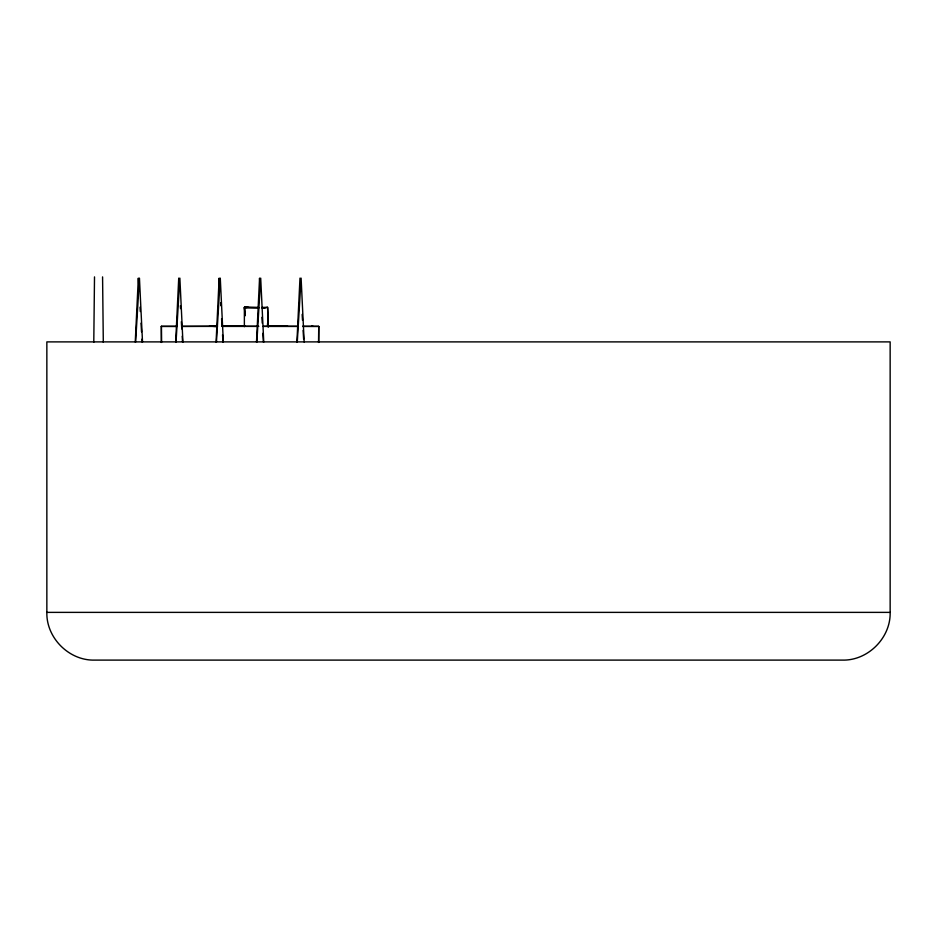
<?xml version="1.0" encoding="UTF-8"?>
<svg xmlns="http://www.w3.org/2000/svg" width="937" height="937" viewBox="0 0 937 937"><rect width="100%" height="100%" fill="white"/><g stroke="black" fill="none" stroke-linecap="round" stroke-linejoin="round"><path stroke-width="1.41" d="M161.328 342.45L161.375 326.345L177.327 326.369M244.37 326.685L244.37 307.886L247.872 307.266L244.51 307.266L245.014 315.664M890.15 612.376C890.806 637.886 867.92 660.761 842.422 660.105L94.578 660.105C69.08 660.761 46.194 637.886 46.85 612.376L46.85 341.888L890.15 341.888L890.15 612.376L46.85 612.376M93.782 342.239L94.508 276.895M318.533 342.427L318.756 326.392L318.744 342.415M135.256 342.04L138.325 278.125L139.098 291.196M175.676 342.04L178.733 278.125L179.435 289.744M216.084 342.04L219.153 278.125L219.762 288.291M256.504 342.04L259.561 278.125L260.263 289.744M296.912 342.04L299.981 278.125L300.765 291.196M135.619 342.04L139.449 278.125L142.518 342.04M176.039 342.04L179.869 278.125L182.926 342.04M216.447 342.04L220.277 278.125L223.346 342.04M256.867 342.04L260.697 278.125L263.754 342.04M297.275 342.04L301.105 278.125L304.174 342.04M265.241 307.886L267.584 307.289L268.31 326.837M244.37 307.886L258.881 307.512M261.786 307.441L267.584 307.289M247.872 307.266L244.475 307.277L245.037 315.652M209.396 326.24L217.489 326.24M221.882 326.24L245.271 326.24M267.209 326.24L287.682 326.24M311.611 326.24L312.97 326.24M161.351 326.416L175.922 326.416M181.755 326.416L216.728 326.404M222.561 326.404L257.546 326.404M263.367 326.404L298.435 326.381M302.721 326.392L318.756 326.392L302.663 326.369M210.52 326.24L216.365 326.24M222.221 326.252L258.788 326.31M263.18 326.31L298.282 326.369M181.673 326.369L212.125 326.24M211.645 326.24L216.014 326.603M267.455 323.792L267.853 326.685M302.159 314.434L302.499 320.243M303.108 330.421L303.635 339.135M261.915 317.338L262.266 323.16M262.875 333.326L263.391 342.04M220.628 302.815L220.804 305.72M221.589 318.791L222.022 326.064M222.537 334.778L222.983 342.04M180.384 305.72L180.56 308.624M181.345 321.696L181.778 328.969M182.211 336.231L182.563 342.04M140.058 307.172L140.316 311.529M141.018 323.16L141.534 331.874M141.979 339.135L142.143 342.04M267.654 307.886L268.31 326.685M161.375 326.345L161.586 342.392M102.578 276.895L103.304 342.239M258.963 307.652L244.475 307.277L258.975 307.652M264.749 307.804L261.856 307.734L264.761 307.804"/></g></svg>
